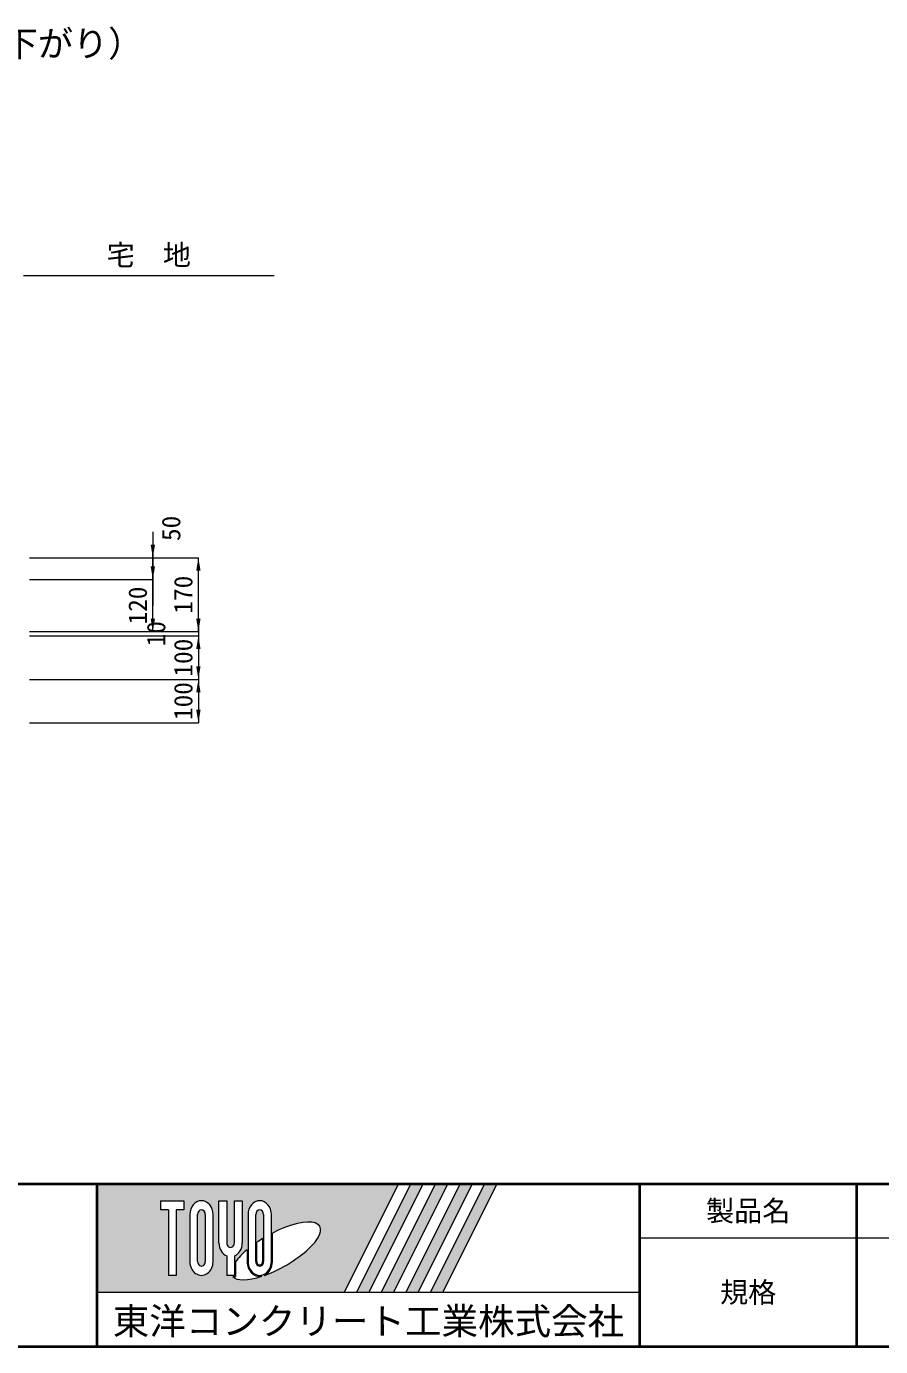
# Model space of a CAD drawing. Units: millimetres at full size; some dimension numbers follow another scale. Extents: x 10958 to 33220, y 2125 to 9550.
# Drawn here: x 27463 to 29432, y 2375 to 5414 of the extents above; entities that cross this region are included whole.
import ezdxf
from ezdxf.enums import TextEntityAlignment as Align

# ---------------------------------------------------------------- set-up
doc = ezdxf.new("R2010")
doc.units = ezdxf.units.MM
doc.header["$LTSCALE"] = 20
for name, color, linetype, lineweight in [('図枠', 7, 'Continuous', 5), ('寸法線', 7, 'Continuous', 13), ('補助線', 8, 'Continuous', 13)]:
    doc.layers.add(name, color=color, linetype=linetype, lineweight=lineweight)
doc.layers.add('文字', color=41, linetype='Continuous')
doc.styles.add('ＭＳ ゴシック', font='')
doc.styles.get('ＭＳ ゴシック').set_extended_font_data('MS Gothic')

# ---------------------------------------------------------------- blocks, each defined once
blk = doc.blocks.new('filled_arrow')
at = {"color": 0, "linetype": 'Continuous', "lineweight": -2}
blk.add_solid([(7.5, 1.25), (0, 0), (7.5, -1.25)], dxfattribs=at)

msp = doc.modelspace()

# ---------------------------------------------------------------- hatches: boundary and pattern name
at = {"layer": '図枠'}
h = msp.add_hatch(color=256, dxfattribs=at)
h.paths.add_polyline_path([(27626.52, 2749.64), (27626.52, 2499.64), (28195.66, 2499.64), (28320.66, 2749.64)])
edge = h.paths.add_edge_path(flags=16)
edge.add_ellipse((28038.33, 2594.85), major_axis=(101.01, 56.54), ratio=0.3471473, start_angle=-144.31122, end_angle=72.1899, ccw=False)
edge.add_ellipse((28000.92, 2570.44), major_axis=(0, 34.38), ratio=0.8463542, start_angle=-160.70346, end_angle=-90)
edge.add_line((28030.02, 2570.44), (28030.02, 2635.96))
edge = h.paths.add_edge_path(flags=16)
edge.add_ellipse((28000.92, 2678.85), major_axis=(0, 31.73), ratio=0.8463542, start_angle=-90, end_angle=90, ccw=False)
edge.add_line((28027.78, 2678.85), (28027.78, 2570.44))
edge.add_ellipse((28000.92, 2570.44), major_axis=(0, 31.73), ratio=0.8463542, start_angle=90, end_angle=-90, ccw=False)
edge.add_line((27974.07, 2570.44), (27974.07, 2678.85))
edge = h.paths.add_edge_path(flags=16)
edge.add_line((28009.87, 2678.85), (28009.87, 2570.44))
edge.add_ellipse((28000.92, 2570.44), major_axis=(0, 10.58), ratio=0.8463542, start_angle=90, end_angle=-90, ccw=False)
edge.add_line((27991.97, 2570.44), (27991.97, 2678.85))
edge.add_ellipse((28000.92, 2678.85), major_axis=(0, 10.58), ratio=0.8463542, start_angle=-90, end_angle=90, ccw=False)
edge = h.paths.add_edge_path(flags=16)
edge.add_line((28007.64, 2623.44), (28007.64, 2570.44))
edge.add_ellipse((28000.92, 2570.44), major_axis=(0, 7.93), ratio=0.8463542, start_angle=90, end_angle=-90, ccw=False)
edge.add_line((27994.21, 2570.44), (27994.21, 2614.76))
edge.add_ellipse((28038.33, 2594.85), major_axis=(101.01, 56.54), ratio=0.3471473, start_angle=107.79174, end_angle=126.47132, ccw=False)
edge = h.paths.add_edge_path(flags=16)
edge.add_ellipse((27933.78, 2613.41), major_axis=(0, 31.73), ratio=0.8463542, start_angle=-163.34117, end_angle=-90, ccw=False)
edge.add_line((27942.73, 2583.49), (27942.73, 2538.71))
edge.add_line((27942.73, 2538.71), (27924.83, 2538.71))
edge.add_line((27924.83, 2538.71), (27924.83, 2583.49))
edge.add_ellipse((27933.78, 2613.41), major_axis=(0, 31.73), ratio=0.8463542, start_angle=90, end_angle=163.34117, ccw=False)
edge.add_line((27906.93, 2613.41), (27906.93, 2710.58))
edge.add_line((27906.93, 2710.58), (27924.83, 2710.58))
edge.add_line((27924.83, 2710.58), (27924.83, 2613.41))
edge.add_ellipse((27933.78, 2613.41), major_axis=(0, 10.58), ratio=0.8463542, start_angle=90, end_angle=-90)
edge.add_line((27942.73, 2613.41), (27942.73, 2710.58))
edge.add_line((27942.73, 2710.58), (27960.64, 2710.58))
edge.add_line((27960.64, 2710.58), (27960.64, 2613.41))
edge = h.paths.add_edge_path(flags=16)
edge.add_line((27971.83, 2597.8), (27971.83, 2570.44))
edge.add_ellipse((28000.92, 2570.44), major_axis=(0, 34.38), ratio=0.8463542, start_angle=90, end_angle=-171.54427)
edge.add_ellipse((28038.33, 2594.85), major_axis=(101.01, 56.54), ratio=0.3471473, start_angle=-178.64954, end_angle=-148.29244, ccw=False)
edge.add_line((27938.88, 2536.06), (27944.97, 2536.06))
edge.add_line((27944.97, 2536.06), (27944.97, 2569.58))
edge.add_ellipse((28038.33, 2594.85), major_axis=(101.01, 56.54), ratio=0.3471473, start_angle=148.21912, end_angle=165.90812, ccw=False)
edge = h.paths.add_edge_path(flags=16)
edge.add_ellipse((27866.64, 2678.85), major_axis=(0, 31.73), ratio=0.8463542, start_angle=-90, end_angle=90, ccw=False)
edge.add_line((27893.5, 2678.85), (27893.5, 2570.44))
edge.add_ellipse((27866.64, 2570.44), major_axis=(0, 31.73), ratio=0.8463542, start_angle=90, end_angle=-90, ccw=False)
edge.add_line((27839.79, 2570.44), (27839.79, 2678.85))
edge = h.paths.add_edge_path(flags=16)
edge.add_line((27875.6, 2678.85), (27875.6, 2570.44))
edge.add_ellipse((27866.64, 2570.44), major_axis=(0, 10.58), ratio=0.8463542, start_angle=90, end_angle=-90, ccw=False)
edge.add_line((27857.69, 2570.44), (27857.69, 2678.85))
edge.add_ellipse((27866.64, 2678.85), major_axis=(0, 10.58), ratio=0.8463542, start_angle=-90, end_angle=90, ccw=False)
h.paths.add_polyline_path([(27826.36, 2710.58), (27826.36, 2689.43), (27808.46, 2689.43), (27808.46, 2538.71), (27790.55, 2538.71), (27790.55, 2689.43), (27772.65, 2689.43), (27772.65, 2710.58)], flags=16)
for points in [[(28224.02, 2499.64), (28252.38, 2499.64), (28377.38, 2749.64), (28349.02, 2749.64)], [(28434.09, 2749.64), (28405.74, 2749.64), (28280.74, 2499.64), (28309.09, 2499.64)], [(28490.81, 2749.64), (28462.45, 2749.64), (28337.45, 2499.64), (28365.81, 2499.64)], [(28547.53, 2749.64), (28519.17, 2749.64), (28394.17, 2499.64), (28422.53, 2499.64)]]:
    msp.add_hatch(color=256, dxfattribs=at).paths.add_polyline_path(points)

# ---------------------------------------------------------------- linework, layer by layer
at = {"layer": '図枠', "lineweight": 40}
for p, q in [((23220.27, 2749.64), (32970.27, 2749.64)), ((27626.52, 2374.64), (27626.52, 2749.64)), ((28876.52, 2374.64), (28876.52, 2749.64)), ((29376.52, 2374.64), (29376.52, 2749.64)), ((23220.27, 2374.64), (32970.27, 2374.64))]:
    msp.add_line(p, q, dxfattribs=at)
at = {"layer": '図枠'}
for p, q in [((27626.52, 2749.64), (28320.66, 2749.64)), ((28320.66, 2749.64), (28195.66, 2499.64)), ((28349.02, 2749.64), (28224.02, 2499.64)), ((28377.38, 2749.64), (28252.38, 2499.64)), ((28405.74, 2749.64), (28280.74, 2499.64)), ((28434.09, 2749.64), (28309.09, 2499.64)), ((28462.45, 2749.64), (28337.45, 2499.64)), ((28349.02, 2749.64), (28377.38, 2749.64)), ((28490.81, 2749.64), (28365.81, 2499.64)), ((28519.17, 2749.64), (28394.17, 2499.64)), ((28405.74, 2749.64), (28434.09, 2749.64)), ((28547.53, 2749.64), (28422.53, 2499.64)), ((28462.45, 2749.64), (28490.81, 2749.64)), ((28519.17, 2749.64), (28547.53, 2749.64)), ((27772.65, 2710.58), (27772.65, 2689.43)), ((27772.65, 2710.58), (27826.36, 2710.58)), ((27826.36, 2710.58), (27826.36, 2689.43)), ((27906.93, 2710.58), (27924.83, 2710.58)), ((27906.93, 2613.41), (27906.93, 2710.58)), ((27924.83, 2710.58), (27924.83, 2613.41)), ((27942.73, 2710.58), (27960.64, 2710.58)), ((27942.73, 2613.41), (27942.73, 2710.58)), ((27960.64, 2710.58), (27960.64, 2613.41)), ((27790.55, 2689.43), (27772.65, 2689.43)), ((27790.55, 2689.43), (27790.55, 2538.71)), ((27808.46, 2689.43), (27808.46, 2538.71)), ((27826.36, 2689.43), (27808.46, 2689.43)), ((27839.79, 2678.85), (27839.79, 2570.44)), ((27857.69, 2570.44), (27857.69, 2678.85)), ((27875.6, 2678.85), (27875.6, 2570.44)), ((27893.5, 2570.44), (27893.5, 2678.85)), ((27974.07, 2678.85), (27974.07, 2570.44)), ((27991.97, 2570.44), (27991.97, 2678.85)), ((28009.87, 2678.85), (28009.87, 2570.44)), ((28027.78, 2570.44), (28027.78, 2678.85)), ((27994.21, 2570.44), (27994.21, 2614.76)), ((28007.64, 2623.44), (28007.64, 2570.44)), ((28030.02, 2570.44), (28030.02, 2635.96)), ((27971.83, 2597.8), (27971.83, 2570.44)), ((27924.83, 2583.49), (27924.83, 2538.71)), ((27942.73, 2583.49), (27942.73, 2538.71)), ((27944.97, 2569.58), (27944.97, 2536.06)), ((27808.46, 2538.71), (27790.55, 2538.71)), ((27942.73, 2538.71), (27924.83, 2538.71)), ((27938.88, 2536.06), (27944.97, 2536.06)), ((27626.52, 2499.64), (28195.66, 2499.64)), ((28224.02, 2499.64), (28252.38, 2499.64)), ((28280.74, 2499.64), (28309.09, 2499.64)), ((28337.45, 2499.64), (28365.81, 2499.64)), ((28394.17, 2499.64), (28422.53, 2499.64))]:
    msp.add_line(p, q, dxfattribs=at)
at = {"layer": '図枠', "lineweight": 13}
msp.add_line((32970.27, 2624.64), (28876.52, 2624.64), dxfattribs=at)
at = {"layer": '図枠'}
for centre, major_axis, ratio, start_param, end_param in [((27866.64, 2678.85), (0, 31.73), 0.846354, 4.712389, 7.8539816), ((28000.92, 2678.85), (0, 31.73), 0.846354, 4.712389, 7.8539816), ((27866.64, 2678.85), (0, 10.58), 0.846354, 4.712389, 7.8539816), ((28000.92, 2678.85), (0, 10.58), 0.846354, 4.712389, 7.8539816), ((28038.33, 2594.85), (101.01, 56.54), 0.347147, 4.2621853, 7.7429163), ((28038.33, 2594.85), (101.01, 56.54), 0.347147, 1.6817405, 1.8219833), ((27933.78, 2613.41), (0, 31.73), 0.846354, 1.5707963, 2.8017557), ((27933.78, 2613.41), (0, 10.58), 0.846354, 1.5707963, 4.712389), ((27933.78, 2613.41), (0, 31.73), 0.846354, 3.4814296, 4.712389), ((28038.33, 2594.85), (101.01, 56.54), 0.347147, 2.0815197, 2.5155126), ((27866.64, 2570.44), (0, 31.73), 0.846354, 1.5707963, 4.712389), ((27866.64, 2570.44), (0, 10.58), 0.846354, 1.5707963, 4.712389), ((28000.92, 2570.44), (0, 34.38), 0.846354, 1.5707963, 3.3154679), ((28000.92, 2570.44), (0, 31.73), 0.846354, 1.5707963, 4.712389), ((28000.92, 2570.44), (0, 10.58), 0.846354, 1.5707963, 4.712389), ((28000.92, 2570.44), (0, 7.93), 0.846354, 1.5707963, 4.712389), ((28000.92, 2570.44), (0, 34.38), 0.846354, 3.5338438, 4.712389), ((28038.33, 2594.85), (101.01, 56.54), 0.347147, 3.2093975, 4.2004451)]:
    msp.add_ellipse(centre, major_axis=major_axis, ratio=ratio, start_param=start_param, end_param=end_param, dxfattribs=at)
at = {"layer": '寸法線'}
for p, q in [((27456.27, 4841.03), (28034.27, 4841.03)), ((27754.63, 4250.84), (27754.63, 4080.84)), ((27754.63, 4020.84), (27754.63, 4200.84)), ((27470.27, 4190.84), (27859.63, 4190.84)), ((27470.27, 4190.84), (27754.63, 4190.84)), ((27859.63, 4020.84), (27859.63, 4190.84)), ((27470.27, 4140.84), (27754.63, 4140.84)), ((27470.27, 4140.84), (27754.63, 4140.84)), ((27859.63, 4050.84), (27859.63, 3980.84)), ((27470.27, 4020.84), (27754.63, 4020.84)), ((27470.27, 4020.84), (27859.63, 4020.84)), ((27470.27, 4020.84), (27859.63, 4020.84)), ((27470.27, 4010.84), (27859.63, 4010.84)), ((27470.27, 4010.84), (27859.63, 4010.84)), ((27859.63, 4010.84), (27859.63, 3850.84)), ((27859.63, 3970.84), (27859.63, 3810.84)), ((27470.27, 3910.84), (27859.63, 3910.84)), ((27470.27, 3910.84), (27859.63, 3910.84)), ((27470.27, 3810.84), (27859.63, 3810.84))]:
    msp.add_line(p, q, dxfattribs=at)
at = {"layer": '補助線'}
msp.add_line((27626.52, 2499.64), (28876.52, 2499.64), dxfattribs=at)

# ---------------------------------------------------------------- block references
at = {"layer": '寸法線', "xscale": 4, "yscale": 4}
for p, rotation in [((27754.63, 4190.84), 90), ((27754.63, 4140.84), 90), ((27754.63, 4140.84), 90), ((27859.63, 4190.84), 270), ((27754.63, 4020.84), 90), ((27859.63, 4020.84), 90), ((27859.63, 4010.84), 270), ((27859.63, 3910.84), 90), ((27859.63, 3910.84), 270), ((27859.63, 3810.84), 90)]:
    msp.add_blockref('filled_arrow', p, dxfattribs=dict(at, rotation=rotation))

# ---------------------------------------------------------------- texts
at = {"layer": '図枠', "style": 'ＭＳ ゴシック'}
for s, height, p in [('製品名', 47.47, (29126.52, 2687.14)), ('規格', 47.47, (29126.52, 2499.64)), ('東洋コンクリート工業株式会社', 61.71, (28251.52, 2433.24))]:
    msp.add_text(s, height=height, dxfattribs=at).set_placement(p, align=Align.MIDDLE_CENTER)
at = {"layer": '寸法線', "style": 'ＭＳ ゴシック'}
msp.add_text('宅\u3000地', height=47.47, dxfattribs=at).set_placement((27745.27, 4887.96), align=Align.MIDDLE_CENTER)
for s, p in [('50', (27796.63, 4258.43)), ('170', (27824.63, 4105.84)), ('120', (27719.63, 4080.84)), ('10', (27762.13, 4015.84)), ('100', (27824.63, 3960.84)), ('100', (27824.63, 3860.84))]:
    msp.add_text(s, height=42.72, rotation=90, dxfattribs=at).set_placement(p, align=Align.MIDDLE_CENTER)
at = {"layer": '文字', "style": 'ＭＳ ゴシック'}
msp.add_text('Ａ斜１３５°コーナー右（右下がり）', height=59.34, dxfattribs=at).set_placement((27732.58, 5404.23), align=Align.TOP_RIGHT)

doc.saveas('drawing.dxf')
